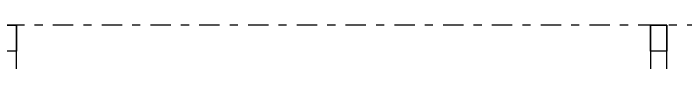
# Model space of a CAD drawing. Header units: inches. Extents: x 249 to 1192, y -18 to 440.
# Drawn here: x 703.59 to 711.86, y 191.6 to 192.06 of the extents above; entities that cross this region are included whole.
import ezdxf

# ---------------------------------------------------------------- set-up
doc = ezdxf.new("R2010")
doc.units = ezdxf.units.IN
doc.header["$MEASUREMENT"] = 0
doc.linetypes.add('DASHDOT2', pattern=[0.5, 0.25, -0.125, 0, -0.125])
doc.layers.add('KUDA-KUDA', color=165, linetype='Continuous')

# ---------------------------------------------------------------- blocks, each defined once
blk = doc.blocks.new('potongan dd')
at = {"linetype": 'DASHDOT2'}
blk.add_line((720.5302, 192.0618), (694.5607, 192.0618), dxfattribs=at)
at = {"layer": 'KUDA-KUDA'}
for points in [[(703.4317, 190.9421), (703.6317, 190.9421), (703.6317, 192.0618), (703.4317, 192.0618)], [(703.4317, 192.0618), (703.6317, 192.0618), (703.6317, 191.7426), (703.4317, 191.7426)], [(711.4312, 190.9421), (711.6312, 190.9421), (711.6312, 192.0618), (711.4312, 192.0618)], [(711.4312, 192.0618), (711.6312, 192.0618), (711.6312, 191.7426), (711.4312, 191.7426)]]:
    blk.add_lwpolyline(points, close=True, dxfattribs=at)

msp = doc.modelspace()

# ---------------------------------------------------------------- block references
msp.add_blockref('potongan dd', (0, 0))

doc.saveas('drawing.dxf')
